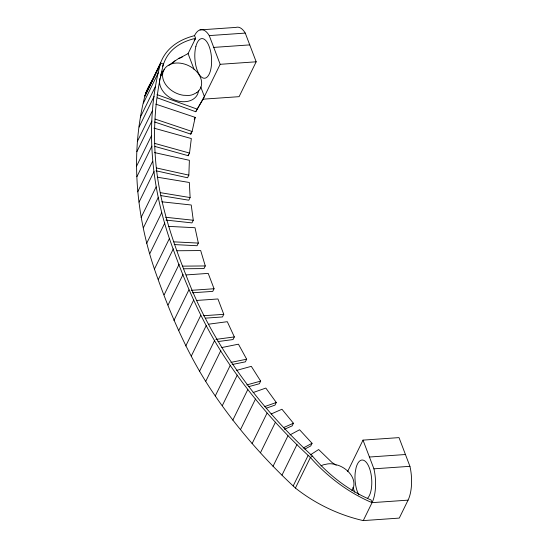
<?xml version="1.0" encoding="UTF-8"?>
<svg xmlns="http://www.w3.org/2000/svg" width="548" height="548" viewBox="0 0 548 548"><rect width="100%" height="100%" fill="white"/><g stroke="black" fill="none" stroke-linecap="round" stroke-linejoin="round"><path stroke-width="0.82" d="M347.596 471.581L363.009 440.119L399.019 437.612L409.931 466.321A28.811 12.063 86 0 1 408.068 500.146L399.28 518.093L363.262 520.6A127.472 93.831 26.1 0 1 295.42 488.049C265.479 460.347 238.366 429.605 215.268 395.957C188.375 357.145 169.873 313.504 154.433 269.095C135.452 212.932 130.198 151.317 145.508 93.639L160.523 63.13A132.219 70.788 30.5 0 1 190.396 36.832L194.54 35.613A28.811 12.063 86 0 1 209.254 35.599L245.264 33.092L256.176 61.801L239.099 96.667L203.082 99.174L195.718 111.737L157.324 97.839M408.068 500.146L372.058 502.646A132.226 93.571 48.2 0 1 310.387 457.498C280.446 429.796 253.334 399.047 230.235 365.406C203.342 326.594 184.84 282.953 169.401 238.544C150.748 183.142 145.172 122.403 159.968 65.418L160.523 63.13L163.496 64.095C155.2 95.893 152.878 129.013 155.707 161.715C159.537 206.267 175.113 248.477 191.779 289.584C218.933 353.268 261.78 409.356 312.497 456.128A121.211 85.543 49.1 0 0 371.03 499.954L372.058 502.646L363.262 520.6M156.05 170.791L187.567 177.778L188.855 175.141L189.382 160.304L154.55 152.584M154.947 146.453L188.231 155.714L188.43 154.098M188.231 155.714L189.526 153.07L191.341 138.555L154.002 128.163M154.618 121.985L190.807 134.137L191.17 132.472M190.807 134.137L192.101 131.493L195.198 117.368L155.79 104.147M179.326 58.026L179.086 58.41L188.074 53.594L195.609 38.346L194.54 35.613M175.264 60.575L175.045 60.917L179.182 58.115M159.968 65.418L145.001 95.975L146.474 91.667A127.472 93.831 26.1 0 1 152.625 79.905M164.359 69.555L161.338 72.802M162.509 66.424L164.708 61.013A121.19 63.767 30.8 0 1 195.609 38.346L194.204 40.442M351.891 490.583L353.563 487.021A20.475 15.07 26.1 0 0 338.363 465.355L335.657 464.663A15.049 11.083 26.1 0 0 326.108 464.245L323.669 464.718A20.475 15.07 26.1 0 0 320.998 465.896M145.001 95.975L160.523 63.13M143.439 103.072L158.406 72.521M160.687 75.042L161.427 73.535M140.329 117.279L155.296 86.728M139.11 127.02L154.077 96.469M137.281 141.624L152.248 111.073M136.932 151.604L151.899 121.046M136.404 166.524L151.364 135.972M136.918 176.675L151.885 146.124M137.685 191.848L152.652 161.297M139.069 202.116L154.036 171.565M141.131 217.467L156.098 186.916M195.718 111.737L204.383 96.51L200.76 86.974M203.082 99.174L220.166 64.308L209.254 35.599M194.225 119.348L195.198 117.368M143.371 227.804L158.338 197.253M146.72 243.257L161.687 212.706M149.81 253.608L164.777 223.057M154.433 269.095L169.401 238.544M157.29 177.189L189.348 182.484L190.115 197.568L188.82 200.212L160.982 195.609M158.351 279.411L173.319 248.861M161.859 201.808L191.225 204.993L193.28 220.255L191.985 222.899L165.976 220.077M164.188 294.762L179.155 264.204M168.078 304.989L183.046 274.438M168.805 226.393L195.013 227.721L198.342 243.086L197.047 245.73L174.23 244.566M173.942 320.422L188.909 289.871M176.956 250.758L200.684 250.559L205.281 265.951L203.986 268.589L183.642 268.76M178.682 330.663L193.65 300.112M185.765 345.973L200.732 315.422M186.231 274.925L208.219 273.39L214.056 288.741L212.761 291.378L192.464 292.79M191.293 356.077L206.26 325.526M196.801 300.441L217.94 298.968L223.776 314.319L222.481 316.956L205.569 318.135M199.561 371.195L214.528 340.644M205.856 381.113L220.823 350.562M208.829 324.163L227.304 321.69L234.345 336.917L233.058 339.555L217.94 341.575M215.268 395.957L230.235 365.406M222.289 405.65L237.257 375.099M221.858 347.535L238.442 344.185L246.662 359.214L245.367 361.851L232.105 364.53M232.804 420.152L247.771 389.601M236.654 370.373L251.306 366.345L260.663 381.107L259.368 383.744L248.785 386.648M240.524 429.564L255.491 399.013M252.08 443.654L267.047 413.096M253.121 392.567L265.828 388.066L276.281 402.479L274.986 405.123L266.246 408.212M260.471 452.744L275.439 422.193M271.164 413.987L281.946 409.24L293.433 423.241L292.146 425.878L284.446 429.276M273.014 466.341L287.981 435.79M282.021 475.068L296.989 444.517M289.947 434.941L299.578 429.755L312.052 443.277L310.757 445.914L304.832 449.107M293.207 485.905L308.175 455.347M295.42 488.049L310.387 457.498L312.497 456.128M168.976 65.342L175.134 60.67M173.004 62.643L174.285 61.725M310.154 455.025L318.635 449.524L332.026 462.498L336.171 465.184M180.415 57.944L182.553 56.78M303.16 448.059L312.052 443.277M283.426 427.652L293.433 423.241M264.362 406.698L276.281 402.479M246.826 384.908L260.663 381.107M230.907 362.392L246.662 359.214M215.878 339.39L234.345 336.917M199.993 29.907L236.003 27.4A28.811 12.063 86 0 1 245.264 33.092M213.741 47.402L249.751 44.895M220.166 64.308L256.176 61.801M191.218 290.33L214.056 288.741M203.479 315.73L223.776 314.319M369.434 457.025L405.445 454.518M363.009 440.119L373.921 468.828L409.931 466.321M182.395 266.143L205.281 265.951M173.826 241.846L198.342 243.086M165.592 217.255L193.28 220.255M160.585 192.697L190.115 197.568M156.516 167.969L188.855 175.141M154.618 143.364L189.526 153.07M155.111 119.08L192.101 131.493M157.016 94.612L197.02 109.079M188.074 53.594L194.115 69.486M352.96 487.446L354.768 492.22M358.844 494.933A19.879 8.323 86 0 1 355.248 472.26L356.077 467.773A19.879 8.323 86 0 1 369.304 467.759A19.879 8.323 86 0 1 367.633 498.166M162.009 72.357A116.457 85.824 26.3 0 1 163.578 70.692M145.508 93.639A127.472 93.831 26.1 0 1 151.659 81.885M198.52 90.886A20.475 15.077 26.1 0 1 176.127 100.503A20.475 15.077 26.1 0 1 159.92 78.494M160.434 77.001A20.475 15.077 26.1 0 1 162.605 73.699M373.921 468.828A28.811 12.063 86 0 1 372.058 502.646M196.718 92.653L194.663 93.681A15.049 11.083 26.1 0 1 185.916 95.373L183.251 95.256A20.475 15.077 26.1 0 1 162.962 72.281A20.475 15.077 26.1 0 1 190.868 66.883A20.475 15.077 26.1 0 1 196.718 92.653M195.896 46.347A19.879 8.323 86 0 0 203.253 78.083A19.879 8.323 86 0 0 210.473 50.82A19.879 8.323 86 0 0 195.896 46.347"/></g></svg>
